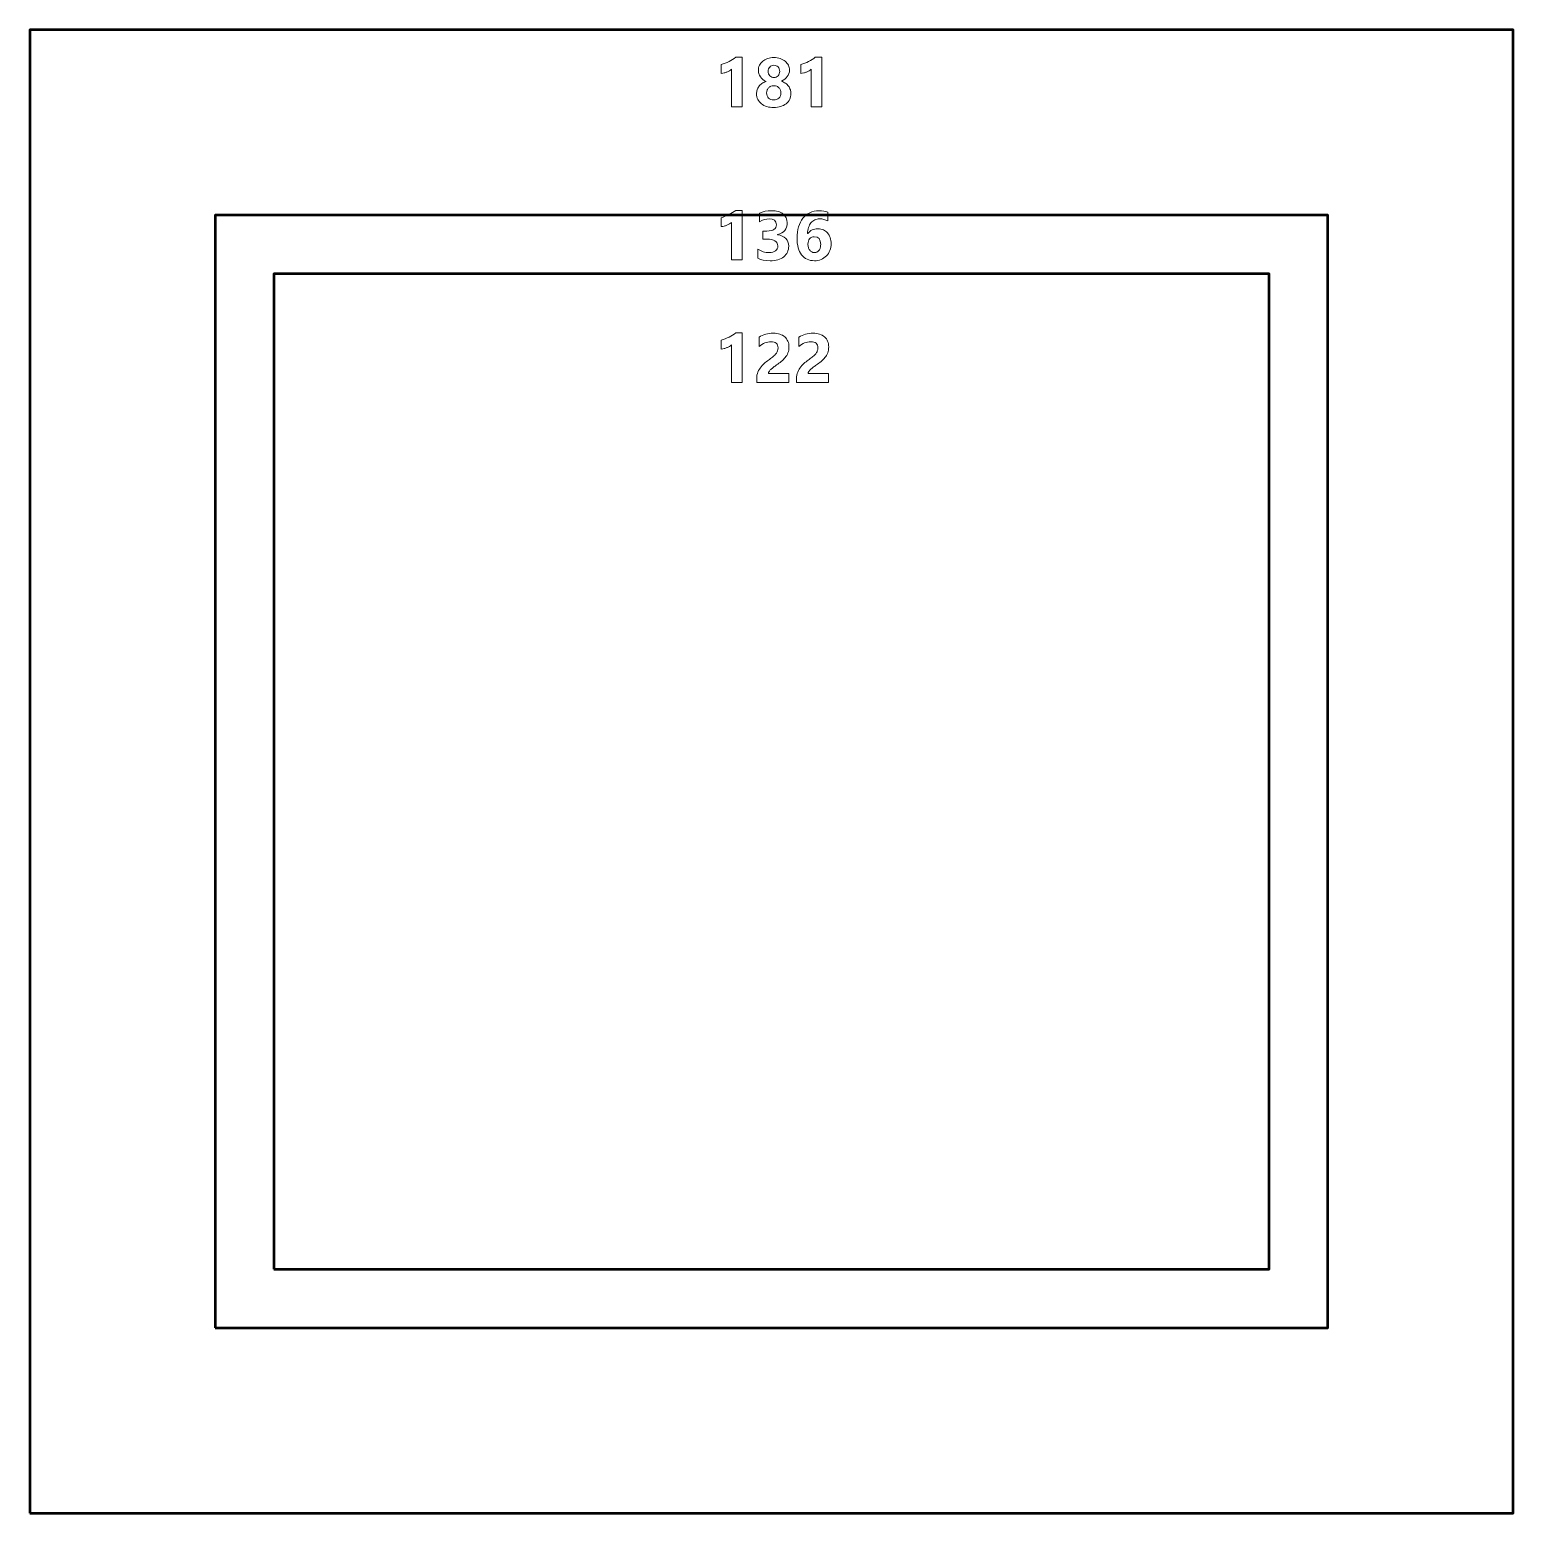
# Model space of a CAD drawing. Header units: centimetres. Extents: x -9.1 to 9.1, y -9.1 to 9.1.
import ezdxf

# ---------------------------------------------------------------- set-up
doc = ezdxf.new("R2010")
doc.units = ezdxf.units.CM
doc.header["$MEASUREMENT"] = 0
doc.layers.add('Layer 1', color=7, linetype='Continuous')

msp = doc.modelspace()

# ---------------------------------------------------------------- linework, layer by layer
at = {"layer": 'Layer 1', "lineweight": 53}
for points in [[(-9.0835, -9.08348), (9.0835, -9.08348), (9.0835, 9.08348), (-9.0835, 9.08348), (-9.0835, -9.08348)], [(-6.8125, -6.8125), (6.8125, -6.8125), (6.8125, 6.8125), (-6.8125, 6.8125), (-6.8125, -6.8125)], [(-6.09375, -6.09374), (6.09375, -6.09374), (6.09375, 6.09374), (-6.09375, 6.09374), (-6.09375, -6.09374)]]:
    msp.add_lwpolyline(points, close=True, dxfattribs=at)
at = {"layer": 'Layer 1', "color": 5, "lineweight": 9}
for points, knots in [([(-0.35878, 8.74526), (-0.35878, 8.74526), (-0.35878, 8.13919), (-0.35878, 8.13919), (-0.35878, 8.13919), (-0.35878, 8.13919), (-0.48903, 8.13919), (-0.48903, 8.13919), (-0.48903, 8.13919), (-0.48903, 8.13919), (-0.48903, 8.59809), (-0.48903, 8.59809), (-0.48903, 8.59809), (-0.49622, 8.59174), (-0.50469, 8.58581), (-0.51457, 8.58016), (-0.51457, 8.58016), (-0.5243, 8.57452), (-0.53475, 8.5693), (-0.54575, 8.56478), (-0.54575, 8.56478), (-0.55676, 8.56027), (-0.56819, 8.55646), (-0.58004, 8.55321), (-0.58004, 8.55321), (-0.5919, 8.55011), (-0.60361, 8.54785), (-0.61518, 8.54644), (-0.61518, 8.54644), (-0.61518, 8.54644), (-0.61518, 8.65636), (-0.61518, 8.65636), (-0.61518, 8.65636), (-0.58131, 8.66624), (-0.54928, 8.67894), (-0.51922, 8.69446), (-0.51922, 8.69446), (-0.48917, 8.70985), (-0.46207, 8.72678), (-0.4378, 8.74526), (-0.4378, 8.74526), (-0.4378, 8.74526), (-0.35878, 8.74526), (-0.35878, 8.74526)], [0, 0, 0, 0, 0.08333333, 0.08333333, 0.08333333, 0.08333333, 0.16666667, 0.16666667, 0.16666667, 0.16666667, 0.25, 0.25, 0.25, 0.25, 0.33333333, 0.33333333, 0.33333333, 0.33333333, 0.41666667, 0.41666667, 0.41666667, 0.41666667, 0.5, 0.5, 0.5, 0.5, 0.58333333, 0.58333333, 0.58333333, 0.58333333, 0.66666667, 0.66666667, 0.66666667, 0.66666667, 0.75, 0.75, 0.75, 0.75, 0.83333333, 0.83333333, 0.83333333, 0.83333333, 1, 1, 1, 1]), ([(-0.18281, 8.29879), (-0.18281, 8.3153), (-0.18041, 8.33124), (-0.17547, 8.34648), (-0.17547, 8.34648), (-0.17067, 8.36186), (-0.16348, 8.37598), (-0.15388, 8.3891), (-0.15388, 8.3891), (-0.14415, 8.40222), (-0.13215, 8.41393), (-0.11762, 8.42424), (-0.11762, 8.42424), (-0.10322, 8.43454), (-0.08615, 8.443), (-0.06653, 8.44964), (-0.06653, 8.44964), (-0.09659, 8.46459), (-0.11987, 8.48364), (-0.13638, 8.50693), (-0.13638, 8.50693), (-0.15304, 8.53021), (-0.16122, 8.55603), (-0.16122, 8.5844), (-0.16122, 8.5844), (-0.16122, 8.60698), (-0.15656, 8.628), (-0.14697, 8.64733), (-0.14697, 8.64733), (-0.13751, 8.66652), (-0.12439, 8.68318), (-0.10746, 8.69729), (-0.10746, 8.69729), (-0.09066, 8.7114), (-0.07063, 8.72226), (-0.04734, 8.73017), (-0.04734, 8.73017), (-0.02406, 8.73807), (0.00134, 8.74202), (0.02886, 8.74202), (0.02886, 8.74202), (0.05708, 8.74202), (0.08276, 8.73807), (0.10619, 8.73017), (0.10619, 8.73017), (0.12961, 8.72226), (0.14979, 8.7114), (0.16672, 8.69757), (0.16672, 8.69757), (0.1838, 8.6836), (0.19692, 8.66709), (0.20623, 8.64804), (0.20623, 8.64804), (0.21569, 8.62913), (0.22035, 8.60839), (0.22035, 8.58609), (0.22035, 8.58609), (0.22035, 8.55801), (0.21146, 8.53247), (0.19382, 8.50947), (0.19382, 8.50947), (0.17618, 8.48632), (0.15191, 8.46742), (0.12072, 8.4526), (0.12072, 8.4526), (0.14005, 8.44597), (0.15699, 8.4375), (0.17152, 8.4272), (0.17152, 8.4272), (0.1862, 8.41676), (0.19847, 8.40504), (0.20835, 8.39178), (0.20835, 8.39178), (0.21823, 8.37852), (0.22571, 8.36412), (0.23065, 8.3486), (0.23065, 8.3486), (0.23559, 8.33308), (0.23813, 8.31685), (0.23813, 8.30006), (0.23813, 8.30006), (0.23813, 8.27466), (0.23305, 8.25151), (0.22275, 8.23077), (0.22275, 8.23077), (0.21259, 8.21003), (0.19819, 8.19211), (0.17956, 8.17701), (0.17956, 8.17701), (0.16094, 8.16205), (0.13878, 8.15034), (0.1131, 8.14201), (0.1131, 8.14201), (0.08728, 8.13383), (0.05877, 8.12974), (0.02773, 8.12974), (0.02773, 8.12974), (-0.00289, 8.12974), (-0.03111, 8.13369), (-0.0568, 8.14187), (-0.0568, 8.14187), (-0.08262, 8.15006), (-0.10478, 8.16149), (-0.1234, 8.17644), (-0.1234, 8.17644), (-0.14203, 8.19126), (-0.15656, 8.20918), (-0.16701, 8.22992), (-0.16701, 8.22992), (-0.17759, 8.25081), (-0.18281, 8.27367), (-0.18281, 8.29879)], [0, 0, 0, 0, 0.03448276, 0.03448276, 0.03448276, 0.03448276, 0.06896552, 0.06896552, 0.06896552, 0.06896552, 0.10344828, 0.10344828, 0.10344828, 0.10344828, 0.13793103, 0.13793103, 0.13793103, 0.13793103, 0.17241379, 0.17241379, 0.17241379, 0.17241379, 0.20689655, 0.20689655, 0.20689655, 0.20689655, 0.24137931, 0.24137931, 0.24137931, 0.24137931, 0.27586207, 0.27586207, 0.27586207, 0.27586207, 0.31034483, 0.31034483, 0.31034483, 0.31034483, 0.34482759, 0.34482759, 0.34482759, 0.34482759, 0.37931034, 0.37931034, 0.37931034, 0.37931034, 0.4137931, 0.4137931, 0.4137931, 0.4137931, 0.44827586, 0.44827586, 0.44827586, 0.44827586, 0.48275862, 0.48275862, 0.48275862, 0.48275862, 0.51724138, 0.51724138, 0.51724138, 0.51724138, 0.55172414, 0.55172414, 0.55172414, 0.55172414, 0.5862069, 0.5862069, 0.5862069, 0.5862069, 0.62068966, 0.62068966, 0.62068966, 0.62068966, 0.65517241, 0.65517241, 0.65517241, 0.65517241, 0.68965517, 0.68965517, 0.68965517, 0.68965517, 0.72413793, 0.72413793, 0.72413793, 0.72413793, 0.75862069, 0.75862069, 0.75862069, 0.75862069, 0.79310345, 0.79310345, 0.79310345, 0.79310345, 0.82758621, 0.82758621, 0.82758621, 0.82758621, 0.86206897, 0.86206897, 0.86206897, 0.86206897, 0.89655172, 0.89655172, 0.89655172, 0.89655172, 0.93103448, 0.93103448, 0.93103448, 0.93103448, 1, 1, 1, 1]), ([(0.61518, 8.74526), (0.61518, 8.74526), (0.61518, 8.13919), (0.61518, 8.13919), (0.61518, 8.13919), (0.61518, 8.13919), (0.48493, 8.13919), (0.48493, 8.13919), (0.48493, 8.13919), (0.48493, 8.13919), (0.48493, 8.59809), (0.48493, 8.59809), (0.48493, 8.59809), (0.47774, 8.59174), (0.46927, 8.58581), (0.45939, 8.58016), (0.45939, 8.58016), (0.44966, 8.57452), (0.43921, 8.5693), (0.42821, 8.56478), (0.42821, 8.56478), (0.4172, 8.56027), (0.40577, 8.55646), (0.39392, 8.55321), (0.39392, 8.55321), (0.38206, 8.55011), (0.37035, 8.54785), (0.35878, 8.54644), (0.35878, 8.54644), (0.35878, 8.54644), (0.35878, 8.65636), (0.35878, 8.65636), (0.35878, 8.65636), (0.39265, 8.66624), (0.42468, 8.67894), (0.45474, 8.69446), (0.45474, 8.69446), (0.48479, 8.70985), (0.51189, 8.72678), (0.53616, 8.74526), (0.53616, 8.74526), (0.53616, 8.74526), (0.61518, 8.74526), (0.61518, 8.74526)], [0, 0, 0, 0, 0.08333333, 0.08333333, 0.08333333, 0.08333333, 0.16666667, 0.16666667, 0.16666667, 0.16666667, 0.25, 0.25, 0.25, 0.25, 0.33333333, 0.33333333, 0.33333333, 0.33333333, 0.41666667, 0.41666667, 0.41666667, 0.41666667, 0.5, 0.5, 0.5, 0.5, 0.58333333, 0.58333333, 0.58333333, 0.58333333, 0.66666667, 0.66666667, 0.66666667, 0.66666667, 0.75, 0.75, 0.75, 0.75, 0.83333333, 0.83333333, 0.83333333, 0.83333333, 1, 1, 1, 1]), ([(-0.04099, 8.5724), (-0.04099, 8.56196), (-0.03916, 8.55208), (-0.03535, 8.54291), (-0.03535, 8.54291), (-0.03168, 8.5336), (-0.0266, 8.52569), (-0.02025, 8.51892), (-0.02025, 8.51892), (-0.0139, 8.51215), (-0.00642, 8.50693), (0.00219, 8.50298), (0.00219, 8.50298), (0.01094, 8.49917), (0.02011, 8.49719), (0.0297, 8.49719), (0.0297, 8.49719), (0.03972, 8.49719), (0.0489, 8.49917), (0.0575, 8.50298), (0.0575, 8.50298), (0.06597, 8.50693), (0.07345, 8.51229), (0.07994, 8.51906), (0.07994, 8.51906), (0.08643, 8.52598), (0.09151, 8.53402), (0.09532, 8.54305), (0.09532, 8.54305), (0.09899, 8.55222), (0.10082, 8.56196), (0.10082, 8.5724), (0.10082, 8.5724), (0.10082, 8.58327), (0.09899, 8.59315), (0.09546, 8.60246), (0.09546, 8.60246), (0.09193, 8.61163), (0.08685, 8.61968), (0.08036, 8.62645), (0.08036, 8.62645), (0.07387, 8.63322), (0.06639, 8.63844), (0.05764, 8.64225), (0.05764, 8.64225), (0.04904, 8.6462), (0.03972, 8.64804), (0.0297, 8.64804), (0.0297, 8.64804), (0.01926, 8.64804), (0.00967, 8.64606), (0.00106, 8.64211), (0.00106, 8.64211), (-0.00769, 8.63816), (-0.01517, 8.6328), (-0.02138, 8.62603), (-0.02138, 8.62603), (-0.02759, 8.61925), (-0.03238, 8.61121), (-0.03577, 8.60204), (-0.03577, 8.60204), (-0.0393, 8.59272), (-0.04099, 8.58299), (-0.04099, 8.5724)], [0, 0, 0, 0, 0.05882353, 0.05882353, 0.05882353, 0.05882353, 0.11764706, 0.11764706, 0.11764706, 0.11764706, 0.17647059, 0.17647059, 0.17647059, 0.17647059, 0.23529412, 0.23529412, 0.23529412, 0.23529412, 0.29411765, 0.29411765, 0.29411765, 0.29411765, 0.35294118, 0.35294118, 0.35294118, 0.35294118, 0.41176471, 0.41176471, 0.41176471, 0.41176471, 0.47058824, 0.47058824, 0.47058824, 0.47058824, 0.52941176, 0.52941176, 0.52941176, 0.52941176, 0.58823529, 0.58823529, 0.58823529, 0.58823529, 0.64705882, 0.64705882, 0.64705882, 0.64705882, 0.70588235, 0.70588235, 0.70588235, 0.70588235, 0.76470588, 0.76470588, 0.76470588, 0.76470588, 0.82352941, 0.82352941, 0.82352941, 0.82352941, 0.88235294, 0.88235294, 0.88235294, 0.88235294, 1, 1, 1, 1]), ([(-0.0592, 8.30994), (-0.0592, 8.29639), (-0.05708, 8.28425), (-0.05299, 8.27353), (-0.05299, 8.27353), (-0.04875, 8.2628), (-0.04283, 8.25377), (-0.03521, 8.24629), (-0.03521, 8.24629), (-0.02745, 8.23881), (-0.01827, 8.23317), (-0.00769, 8.22908), (-0.00769, 8.22908), (0.00289, 8.22513), (0.01489, 8.22315), (0.02815, 8.22315), (0.02815, 8.22315), (0.04071, 8.22315), (0.05242, 8.22513), (0.06301, 8.22936), (0.06301, 8.22936), (0.07359, 8.23345), (0.08276, 8.23924), (0.09052, 8.24672), (0.09052, 8.24672), (0.09828, 8.25405), (0.10435, 8.26323), (0.10873, 8.27395), (0.10873, 8.27395), (0.1131, 8.28468), (0.11536, 8.29667), (0.11536, 8.30994), (0.11536, 8.30994), (0.11536, 8.32179), (0.11324, 8.33308), (0.10915, 8.3438), (0.10915, 8.3438), (0.10492, 8.35453), (0.09899, 8.36384), (0.09137, 8.37174), (0.09137, 8.37174), (0.08361, 8.37964), (0.07444, 8.38585), (0.06385, 8.39051), (0.06385, 8.39051), (0.05327, 8.39517), (0.04128, 8.39757), (0.02815, 8.39757), (0.02815, 8.39757), (0.01573, 8.39757), (0.00416, 8.39545), (-0.0067, 8.39122), (-0.0067, 8.39122), (-0.01743, 8.38684), (-0.0266, 8.38077), (-0.03436, 8.37301), (-0.03436, 8.37301), (-0.04212, 8.36511), (-0.04805, 8.3558), (-0.05256, 8.34507), (-0.05256, 8.34507), (-0.05694, 8.33435), (-0.0592, 8.32264), (-0.0592, 8.30994)], [0, 0, 0, 0, 0.05882353, 0.05882353, 0.05882353, 0.05882353, 0.11764706, 0.11764706, 0.11764706, 0.11764706, 0.17647059, 0.17647059, 0.17647059, 0.17647059, 0.23529412, 0.23529412, 0.23529412, 0.23529412, 0.29411765, 0.29411765, 0.29411765, 0.29411765, 0.35294118, 0.35294118, 0.35294118, 0.35294118, 0.41176471, 0.41176471, 0.41176471, 0.41176471, 0.47058824, 0.47058824, 0.47058824, 0.47058824, 0.52941176, 0.52941176, 0.52941176, 0.52941176, 0.58823529, 0.58823529, 0.58823529, 0.58823529, 0.64705882, 0.64705882, 0.64705882, 0.64705882, 0.70588235, 0.70588235, 0.70588235, 0.70588235, 0.76470588, 0.76470588, 0.76470588, 0.76470588, 0.82352941, 0.82352941, 0.82352941, 0.82352941, 0.88235294, 0.88235294, 0.88235294, 0.88235294, 1, 1, 1, 1]), ([(-0.35878, 6.87026), (-0.35878, 6.87026), (-0.35878, 6.26419), (-0.35878, 6.26419), (-0.35878, 6.26419), (-0.35878, 6.26419), (-0.48903, 6.26419), (-0.48903, 6.26419), (-0.48903, 6.26419), (-0.48903, 6.26419), (-0.48903, 6.72309), (-0.48903, 6.72309), (-0.48903, 6.72309), (-0.49622, 6.71674), (-0.50469, 6.71081), (-0.51457, 6.70516), (-0.51457, 6.70516), (-0.5243, 6.69952), (-0.53475, 6.6943), (-0.54575, 6.68978), (-0.54575, 6.68978), (-0.55676, 6.68527), (-0.56819, 6.68146), (-0.58004, 6.67821), (-0.58004, 6.67821), (-0.5919, 6.67511), (-0.60361, 6.67285), (-0.61518, 6.67144), (-0.61518, 6.67144), (-0.61518, 6.67144), (-0.61518, 6.78136), (-0.61518, 6.78136), (-0.61518, 6.78136), (-0.58131, 6.79124), (-0.54928, 6.80394), (-0.51922, 6.81946), (-0.51922, 6.81946), (-0.48917, 6.83485), (-0.46207, 6.85178), (-0.4378, 6.87026), (-0.4378, 6.87026), (-0.4378, 6.87026), (-0.35878, 6.87026), (-0.35878, 6.87026)], [0, 0, 0, 0, 0.08333333, 0.08333333, 0.08333333, 0.08333333, 0.16666667, 0.16666667, 0.16666667, 0.16666667, 0.25, 0.25, 0.25, 0.25, 0.33333333, 0.33333333, 0.33333333, 0.33333333, 0.41666667, 0.41666667, 0.41666667, 0.41666667, 0.5, 0.5, 0.5, 0.5, 0.58333333, 0.58333333, 0.58333333, 0.58333333, 0.66666667, 0.66666667, 0.66666667, 0.66666667, 0.75, 0.75, 0.75, 0.75, 0.83333333, 0.83333333, 0.83333333, 0.83333333, 1, 1, 1, 1]), ([(-0.16743, 6.28366), (-0.16743, 6.28366), (-0.16743, 6.39726), (-0.16743, 6.39726), (-0.16743, 6.39726), (-0.12778, 6.36833), (-0.08149, 6.35394), (-0.02857, 6.35394), (-0.02857, 6.35394), (0.00487, 6.35394), (0.03083, 6.36113), (0.04932, 6.37539), (0.04932, 6.37539), (0.06795, 6.38978), (0.07726, 6.40968), (0.07726, 6.43536), (0.07726, 6.43536), (0.07726, 6.46175), (0.06583, 6.48221), (0.04283, 6.4966), (0.04283, 6.4966), (0.01969, 6.51085), (-0.01192, 6.51805), (-0.05214, 6.51805), (-0.05214, 6.51805), (-0.05214, 6.51805), (-0.10703, 6.51805), (-0.10703, 6.51805), (-0.10703, 6.51805), (-0.10703, 6.51805), (-0.10703, 6.6181), (-0.10703, 6.6181), (-0.10703, 6.6181), (-0.10703, 6.6181), (-0.05623, 6.6181), (-0.05623, 6.6181), (-0.05623, 6.6181), (0.02096, 6.6181), (0.05948, 6.64364), (0.05948, 6.695), (0.05948, 6.695), (0.05948, 6.74326), (0.02985, 6.76725), (-0.02942, 6.76725), (-0.02942, 6.76725), (-0.06907, 6.76725), (-0.1076, 6.75455), (-0.14513, 6.72887), (-0.14513, 6.72887), (-0.14513, 6.72887), (-0.14513, 6.83555), (-0.14513, 6.83555), (-0.14513, 6.83555), (-0.10351, 6.85644), (-0.05496, 6.86702), (0.00035, 6.86702), (0.00035, 6.86702), (0.06103, 6.86702), (0.10816, 6.85333), (0.14203, 6.82596), (0.14203, 6.82596), (0.17575, 6.79872), (0.19269, 6.7633), (0.19269, 6.71984), (0.19269, 6.71984), (0.19269, 6.64237), (0.15332, 6.59383), (0.07486, 6.57421), (0.07486, 6.57421), (0.07486, 6.57421), (0.07486, 6.57224), (0.07486, 6.57224), (0.07486, 6.57224), (0.11663, 6.56702), (0.14979, 6.55178), (0.17406, 6.52652), (0.17406, 6.52652), (0.19833, 6.50126), (0.21047, 6.47035), (0.21047, 6.43367), (0.21047, 6.43367), (0.21047, 6.37835), (0.19015, 6.33446), (0.14965, 6.30229), (0.14965, 6.30229), (0.10915, 6.26998), (0.05313, 6.25389), (-0.01827, 6.25389), (-0.01827, 6.25389), (-0.07938, 6.25389), (-0.12919, 6.26377), (-0.16743, 6.28366)], [0, 0, 0, 0, 0.04166667, 0.04166667, 0.04166667, 0.04166667, 0.08333333, 0.08333333, 0.08333333, 0.08333333, 0.125, 0.125, 0.125, 0.125, 0.16666667, 0.16666667, 0.16666667, 0.16666667, 0.20833333, 0.20833333, 0.20833333, 0.20833333, 0.25, 0.25, 0.25, 0.25, 0.29166667, 0.29166667, 0.29166667, 0.29166667, 0.33333333, 0.33333333, 0.33333333, 0.33333333, 0.375, 0.375, 0.375, 0.375, 0.41666667, 0.41666667, 0.41666667, 0.41666667, 0.45833333, 0.45833333, 0.45833333, 0.45833333, 0.5, 0.5, 0.5, 0.5, 0.54166667, 0.54166667, 0.54166667, 0.54166667, 0.58333333, 0.58333333, 0.58333333, 0.58333333, 0.625, 0.625, 0.625, 0.625, 0.66666667, 0.66666667, 0.66666667, 0.66666667, 0.70833333, 0.70833333, 0.70833333, 0.70833333, 0.75, 0.75, 0.75, 0.75, 0.79166667, 0.79166667, 0.79166667, 0.79166667, 0.83333333, 0.83333333, 0.83333333, 0.83333333, 0.875, 0.875, 0.875, 0.875, 0.91666667, 0.91666667, 0.91666667, 0.91666667, 1, 1, 1, 1]), ([(0.73005, 6.46132), (0.73005, 6.43211), (0.72497, 6.40488), (0.71481, 6.37948), (0.71481, 6.37948), (0.7045, 6.35422), (0.69039, 6.33221), (0.67219, 6.31358), (0.67219, 6.31358), (0.65399, 6.29495), (0.6324, 6.28042), (0.60728, 6.26983), (0.60728, 6.26983), (0.58216, 6.25911), (0.55478, 6.25389), (0.52501, 6.25389), (0.52501, 6.25389), (0.49171, 6.25389), (0.46179, 6.2601), (0.43555, 6.27252), (0.43555, 6.27252), (0.40916, 6.28479), (0.38686, 6.30285), (0.36866, 6.32642), (0.36866, 6.32642), (0.3506, 6.34999), (0.33663, 6.37891), (0.32703, 6.41306), (0.32703, 6.41306), (0.31729, 6.44721), (0.3125, 6.48588), (0.3125, 6.5292), (0.3125, 6.5292), (0.3125, 6.58014), (0.3187, 6.62642), (0.33126, 6.66791), (0.33126, 6.66791), (0.34382, 6.7094), (0.36174, 6.74482), (0.38503, 6.77431), (0.38503, 6.77431), (0.40831, 6.8038), (0.43653, 6.82666), (0.46955, 6.84275), (0.46955, 6.84275), (0.50271, 6.85883), (0.53983, 6.86702), (0.58117, 6.86702), (0.58117, 6.86702), (0.62703, 6.86702), (0.66245, 6.86152), (0.68785, 6.85079), (0.68785, 6.85079), (0.68785, 6.85079), (0.68785, 6.74171), (0.68785, 6.74171), (0.68785, 6.74171), (0.6578, 6.75879), (0.62506, 6.76725), (0.5895, 6.76725), (0.5895, 6.76725), (0.56748, 6.76725), (0.54745, 6.76302), (0.52953, 6.75455), (0.52953, 6.75455), (0.5116, 6.74595), (0.49622, 6.73381), (0.48338, 6.71815), (0.48338, 6.71815), (0.47068, 6.70234), (0.46052, 6.68343), (0.45333, 6.66128), (0.45333, 6.66128), (0.44599, 6.63912), (0.44204, 6.61429), (0.44147, 6.58705), (0.44147, 6.58705), (0.44147, 6.58705), (0.44401, 6.58705), (0.44401, 6.58705), (0.44401, 6.58705), (0.47209, 6.626), (0.51358, 6.64533), (0.56833, 6.64533), (0.56833, 6.64533), (0.59288, 6.64533), (0.61518, 6.64096), (0.63494, 6.63207), (0.63494, 6.63207), (0.65483, 6.62332), (0.67177, 6.6109), (0.68588, 6.59467), (0.68588, 6.59467), (0.69985, 6.57859), (0.71071, 6.55925), (0.71847, 6.53668), (0.71847, 6.53668), (0.72624, 6.51396), (0.73005, 6.48898), (0.73005, 6.46132)], [0, 0, 0, 0, 0.03846154, 0.03846154, 0.03846154, 0.03846154, 0.07692308, 0.07692308, 0.07692308, 0.07692308, 0.11538462, 0.11538462, 0.11538462, 0.11538462, 0.15384615, 0.15384615, 0.15384615, 0.15384615, 0.19230769, 0.19230769, 0.19230769, 0.19230769, 0.23076923, 0.23076923, 0.23076923, 0.23076923, 0.26923077, 0.26923077, 0.26923077, 0.26923077, 0.30769231, 0.30769231, 0.30769231, 0.30769231, 0.34615385, 0.34615385, 0.34615385, 0.34615385, 0.38461538, 0.38461538, 0.38461538, 0.38461538, 0.42307692, 0.42307692, 0.42307692, 0.42307692, 0.46153846, 0.46153846, 0.46153846, 0.46153846, 0.5, 0.5, 0.5, 0.5, 0.53846154, 0.53846154, 0.53846154, 0.53846154, 0.57692308, 0.57692308, 0.57692308, 0.57692308, 0.61538462, 0.61538462, 0.61538462, 0.61538462, 0.65384615, 0.65384615, 0.65384615, 0.65384615, 0.69230769, 0.69230769, 0.69230769, 0.69230769, 0.73076923, 0.73076923, 0.73076923, 0.73076923, 0.76923077, 0.76923077, 0.76923077, 0.76923077, 0.80769231, 0.80769231, 0.80769231, 0.80769231, 0.84615385, 0.84615385, 0.84615385, 0.84615385, 0.88461538, 0.88461538, 0.88461538, 0.88461538, 0.92307692, 0.92307692, 0.92307692, 0.92307692, 1, 1, 1, 1]), ([(0.60234, 6.45314), (0.60234, 6.51678), (0.57623, 6.54867), (0.52416, 6.54867), (0.52416, 6.54867), (0.51231, 6.54867), (0.50159, 6.54641), (0.49185, 6.54204), (0.49185, 6.54204), (0.48225, 6.53766), (0.47407, 6.53146), (0.46715, 6.52341), (0.46715, 6.52341), (0.46024, 6.51537), (0.45488, 6.50591), (0.45121, 6.49505), (0.45121, 6.49505), (0.44754, 6.48418), (0.44556, 6.47219), (0.44556, 6.45892), (0.44556, 6.45892), (0.44556, 6.44425), (0.44754, 6.4307), (0.45135, 6.418), (0.45135, 6.418), (0.4553, 6.4053), (0.46066, 6.39415), (0.46772, 6.3847), (0.46772, 6.3847), (0.47477, 6.37524), (0.4831, 6.36762), (0.4927, 6.36212), (0.4927, 6.36212), (0.50243, 6.35662), (0.51316, 6.35394), (0.52501, 6.35394), (0.52501, 6.35394), (0.53686, 6.35394), (0.54745, 6.35634), (0.55704, 6.36113), (0.55704, 6.36113), (0.5665, 6.36593), (0.57468, 6.3727), (0.58145, 6.38145), (0.58145, 6.38145), (0.58823, 6.39006), (0.59331, 6.4005), (0.59698, 6.41278), (0.59698, 6.41278), (0.6005, 6.42506), (0.60234, 6.43846), (0.60234, 6.45314)], [0, 0, 0, 0, 0.07142857, 0.07142857, 0.07142857, 0.07142857, 0.14285714, 0.14285714, 0.14285714, 0.14285714, 0.21428571, 0.21428571, 0.21428571, 0.21428571, 0.28571429, 0.28571429, 0.28571429, 0.28571429, 0.35714286, 0.35714286, 0.35714286, 0.35714286, 0.42857143, 0.42857143, 0.42857143, 0.42857143, 0.5, 0.5, 0.5, 0.5, 0.57142857, 0.57142857, 0.57142857, 0.57142857, 0.64285714, 0.64285714, 0.64285714, 0.64285714, 0.71428571, 0.71428571, 0.71428571, 0.71428571, 0.78571429, 0.78571429, 0.78571429, 0.78571429, 0.85714286, 0.85714286, 0.85714286, 0.85714286, 1, 1, 1, 1]), ([(-0.35878, 5.37026), (-0.35878, 5.37026), (-0.35878, 4.76419), (-0.35878, 4.76419), (-0.35878, 4.76419), (-0.35878, 4.76419), (-0.48903, 4.76419), (-0.48903, 4.76419), (-0.48903, 4.76419), (-0.48903, 4.76419), (-0.48903, 5.22309), (-0.48903, 5.22309), (-0.48903, 5.22309), (-0.49622, 5.21674), (-0.50469, 5.21081), (-0.51457, 5.20516), (-0.51457, 5.20516), (-0.5243, 5.19952), (-0.53475, 5.1943), (-0.54575, 5.18978), (-0.54575, 5.18978), (-0.55676, 5.18527), (-0.56819, 5.18146), (-0.58004, 5.17821), (-0.58004, 5.17821), (-0.5919, 5.17511), (-0.60361, 5.17285), (-0.61518, 5.17144), (-0.61518, 5.17144), (-0.61518, 5.17144), (-0.61518, 5.28136), (-0.61518, 5.28136), (-0.61518, 5.28136), (-0.58131, 5.29124), (-0.54928, 5.30394), (-0.51922, 5.31946), (-0.51922, 5.31946), (-0.48917, 5.33485), (-0.46207, 5.35178), (-0.4378, 5.37026), (-0.4378, 5.37026), (-0.4378, 5.37026), (-0.35878, 5.37026), (-0.35878, 5.37026)], [0, 0, 0, 0, 0.08333333, 0.08333333, 0.08333333, 0.08333333, 0.16666667, 0.16666667, 0.16666667, 0.16666667, 0.25, 0.25, 0.25, 0.25, 0.33333333, 0.33333333, 0.33333333, 0.33333333, 0.41666667, 0.41666667, 0.41666667, 0.41666667, 0.5, 0.5, 0.5, 0.5, 0.58333333, 0.58333333, 0.58333333, 0.58333333, 0.66666667, 0.66666667, 0.66666667, 0.66666667, 0.75, 0.75, 0.75, 0.75, 0.83333333, 0.83333333, 0.83333333, 0.83333333, 1, 1, 1, 1]), ([(-0.03845, 4.87256), (-0.03845, 4.87256), (0.21287, 4.87256), (0.21287, 4.87256), (0.21287, 4.87256), (0.21287, 4.87256), (0.21287, 4.76419), (0.21287, 4.76419), (0.21287, 4.76419), (0.21287, 4.76419), (-0.18154, 4.76419), (-0.18154, 4.76419), (-0.18154, 4.76419), (-0.18154, 4.76419), (-0.18154, 4.80878), (-0.18154, 4.80878), (-0.18154, 4.80878), (-0.18154, 4.83912), (-0.17646, 4.86635), (-0.16616, 4.89048), (-0.16616, 4.89048), (-0.156, 4.91462), (-0.14316, 4.93621), (-0.12778, 4.9554), (-0.12778, 4.9554), (-0.1124, 4.97459), (-0.09546, 4.99152), (-0.07712, 5.0062), (-0.07712, 5.0062), (-0.05877, 5.02101), (-0.04142, 5.03428), (-0.02476, 5.04613), (-0.02476, 5.04613), (-0.00741, 5.05855), (0.00769, 5.0704), (0.02081, 5.08169), (0.02081, 5.08169), (0.03394, 5.09298), (0.04494, 5.10427), (0.05398, 5.11542), (0.05398, 5.11542), (0.06287, 5.12656), (0.0695, 5.13785), (0.07401, 5.14928), (0.07401, 5.14928), (0.07839, 5.16071), (0.08065, 5.17285), (0.08065, 5.18583), (0.08065, 5.18583), (0.08065, 5.21123), (0.07345, 5.23042), (0.05906, 5.24341), (0.05906, 5.24341), (0.0448, 5.25625), (0.02279, 5.26274), (-0.0067, 5.26274), (-0.0067, 5.26274), (-0.05764, 5.26274), (-0.10647, 5.24256), (-0.15304, 5.20206), (-0.15304, 5.20206), (-0.15304, 5.20206), (-0.15304, 5.31692), (-0.15304, 5.31692), (-0.15304, 5.31692), (-0.10139, 5.35023), (-0.04325, 5.36702), (0.02152, 5.36702), (0.02152, 5.36702), (0.05158, 5.36702), (0.07839, 5.36307), (0.10224, 5.35517), (0.10224, 5.35517), (0.12608, 5.34726), (0.14626, 5.33612), (0.16291, 5.32144), (0.16291, 5.32144), (0.17942, 5.30691), (0.19198, 5.28913), (0.20073, 5.26838), (0.20073, 5.26838), (0.20934, 5.2475), (0.21371, 5.22436), (0.21371, 5.19867), (0.21371, 5.19867), (0.21371, 5.17144), (0.20948, 5.14717), (0.20115, 5.126), (0.20115, 5.126), (0.19269, 5.10469), (0.18154, 5.08536), (0.16757, 5.068), (0.16757, 5.068), (0.15374, 5.05065), (0.13765, 5.0347), (0.11945, 5.02031), (0.11945, 5.02031), (0.10125, 5.00577), (0.08234, 4.9918), (0.06287, 4.9784), (0.06287, 4.9784), (0.0496, 4.96894), (0.0369, 4.95963), (0.02462, 4.95046), (0.02462, 4.95046), (0.01235, 4.94114), (0.00148, 4.93211), (-0.00783, 4.92308), (-0.00783, 4.92308), (-0.01729, 4.91419), (-0.02476, 4.90544), (-0.03027, 4.89683), (-0.03027, 4.89683), (-0.03577, 4.88837), (-0.03845, 4.88018), (-0.03845, 4.87256)], [0, 0, 0, 0, 0.03333333, 0.03333333, 0.03333333, 0.03333333, 0.06666667, 0.06666667, 0.06666667, 0.06666667, 0.1, 0.1, 0.1, 0.1, 0.13333333, 0.13333333, 0.13333333, 0.13333333, 0.16666667, 0.16666667, 0.16666667, 0.16666667, 0.2, 0.2, 0.2, 0.2, 0.23333333, 0.23333333, 0.23333333, 0.23333333, 0.26666667, 0.26666667, 0.26666667, 0.26666667, 0.3, 0.3, 0.3, 0.3, 0.33333333, 0.33333333, 0.33333333, 0.33333333, 0.36666667, 0.36666667, 0.36666667, 0.36666667, 0.4, 0.4, 0.4, 0.4, 0.43333333, 0.43333333, 0.43333333, 0.43333333, 0.46666667, 0.46666667, 0.46666667, 0.46666667, 0.5, 0.5, 0.5, 0.5, 0.53333333, 0.53333333, 0.53333333, 0.53333333, 0.56666667, 0.56666667, 0.56666667, 0.56666667, 0.6, 0.6, 0.6, 0.6, 0.63333333, 0.63333333, 0.63333333, 0.63333333, 0.66666667, 0.66666667, 0.66666667, 0.66666667, 0.7, 0.7, 0.7, 0.7, 0.73333333, 0.73333333, 0.73333333, 0.73333333, 0.76666667, 0.76666667, 0.76666667, 0.76666667, 0.8, 0.8, 0.8, 0.8, 0.83333333, 0.83333333, 0.83333333, 0.83333333, 0.86666667, 0.86666667, 0.86666667, 0.86666667, 0.9, 0.9, 0.9, 0.9, 0.93333333, 0.93333333, 0.93333333, 0.93333333, 1, 1, 1, 1]), ([(0.44853, 4.87256), (0.44853, 4.87256), (0.69985, 4.87256), (0.69985, 4.87256), (0.69985, 4.87256), (0.69985, 4.87256), (0.69985, 4.76419), (0.69985, 4.76419), (0.69985, 4.76419), (0.69985, 4.76419), (0.30544, 4.76419), (0.30544, 4.76419), (0.30544, 4.76419), (0.30544, 4.76419), (0.30544, 4.80878), (0.30544, 4.80878), (0.30544, 4.80878), (0.30544, 4.83912), (0.31052, 4.86635), (0.32082, 4.89048), (0.32082, 4.89048), (0.33098, 4.91462), (0.34382, 4.93621), (0.3592, 4.9554), (0.3592, 4.9554), (0.37458, 4.97459), (0.39152, 4.99152), (0.40986, 5.0062), (0.40986, 5.0062), (0.42821, 5.02101), (0.44556, 5.03428), (0.46222, 5.04613), (0.46222, 5.04613), (0.47957, 5.05855), (0.49467, 5.0704), (0.50779, 5.08169), (0.50779, 5.08169), (0.52092, 5.09298), (0.53192, 5.10427), (0.54096, 5.11542), (0.54096, 5.11542), (0.54985, 5.12656), (0.55648, 5.13785), (0.56099, 5.14928), (0.56099, 5.14928), (0.56537, 5.16071), (0.56763, 5.17285), (0.56763, 5.18583), (0.56763, 5.18583), (0.56763, 5.21123), (0.56043, 5.23042), (0.54604, 5.24341), (0.54604, 5.24341), (0.53178, 5.25625), (0.50977, 5.26274), (0.48028, 5.26274), (0.48028, 5.26274), (0.42934, 5.26274), (0.38051, 5.24256), (0.33394, 5.20206), (0.33394, 5.20206), (0.33394, 5.20206), (0.33394, 5.31692), (0.33394, 5.31692), (0.33394, 5.31692), (0.38559, 5.35023), (0.44373, 5.36702), (0.5085, 5.36702), (0.5085, 5.36702), (0.53856, 5.36702), (0.56537, 5.36307), (0.58922, 5.35517), (0.58922, 5.35517), (0.61306, 5.34726), (0.63324, 5.33612), (0.64989, 5.32144), (0.64989, 5.32144), (0.6664, 5.30691), (0.67896, 5.28913), (0.68771, 5.26838), (0.68771, 5.26838), (0.69632, 5.2475), (0.70069, 5.22436), (0.70069, 5.19867), (0.70069, 5.19867), (0.70069, 5.17144), (0.69646, 5.14717), (0.68813, 5.126), (0.68813, 5.126), (0.67967, 5.10469), (0.66852, 5.08536), (0.65455, 5.068), (0.65455, 5.068), (0.64072, 5.05065), (0.62463, 5.0347), (0.60643, 5.02031), (0.60643, 5.02031), (0.58823, 5.00577), (0.56932, 4.9918), (0.54985, 4.9784), (0.54985, 4.9784), (0.53658, 4.96894), (0.52388, 4.95963), (0.5116, 4.95046), (0.5116, 4.95046), (0.49933, 4.94114), (0.48846, 4.93211), (0.47915, 4.92308), (0.47915, 4.92308), (0.46969, 4.91419), (0.46222, 4.90544), (0.45671, 4.89683), (0.45671, 4.89683), (0.45121, 4.88837), (0.44853, 4.88018), (0.44853, 4.87256)], [0, 0, 0, 0, 0.03333333, 0.03333333, 0.03333333, 0.03333333, 0.06666667, 0.06666667, 0.06666667, 0.06666667, 0.1, 0.1, 0.1, 0.1, 0.13333333, 0.13333333, 0.13333333, 0.13333333, 0.16666667, 0.16666667, 0.16666667, 0.16666667, 0.2, 0.2, 0.2, 0.2, 0.23333333, 0.23333333, 0.23333333, 0.23333333, 0.26666667, 0.26666667, 0.26666667, 0.26666667, 0.3, 0.3, 0.3, 0.3, 0.33333333, 0.33333333, 0.33333333, 0.33333333, 0.36666667, 0.36666667, 0.36666667, 0.36666667, 0.4, 0.4, 0.4, 0.4, 0.43333333, 0.43333333, 0.43333333, 0.43333333, 0.46666667, 0.46666667, 0.46666667, 0.46666667, 0.5, 0.5, 0.5, 0.5, 0.53333333, 0.53333333, 0.53333333, 0.53333333, 0.56666667, 0.56666667, 0.56666667, 0.56666667, 0.6, 0.6, 0.6, 0.6, 0.63333333, 0.63333333, 0.63333333, 0.63333333, 0.66666667, 0.66666667, 0.66666667, 0.66666667, 0.7, 0.7, 0.7, 0.7, 0.73333333, 0.73333333, 0.73333333, 0.73333333, 0.76666667, 0.76666667, 0.76666667, 0.76666667, 0.8, 0.8, 0.8, 0.8, 0.83333333, 0.83333333, 0.83333333, 0.83333333, 0.86666667, 0.86666667, 0.86666667, 0.86666667, 0.9, 0.9, 0.9, 0.9, 0.93333333, 0.93333333, 0.93333333, 0.93333333, 1, 1, 1, 1])]:
    msp.add_open_spline(points, degree=3, knots=knots, dxfattribs=at)

doc.saveas('drawing.dxf')
